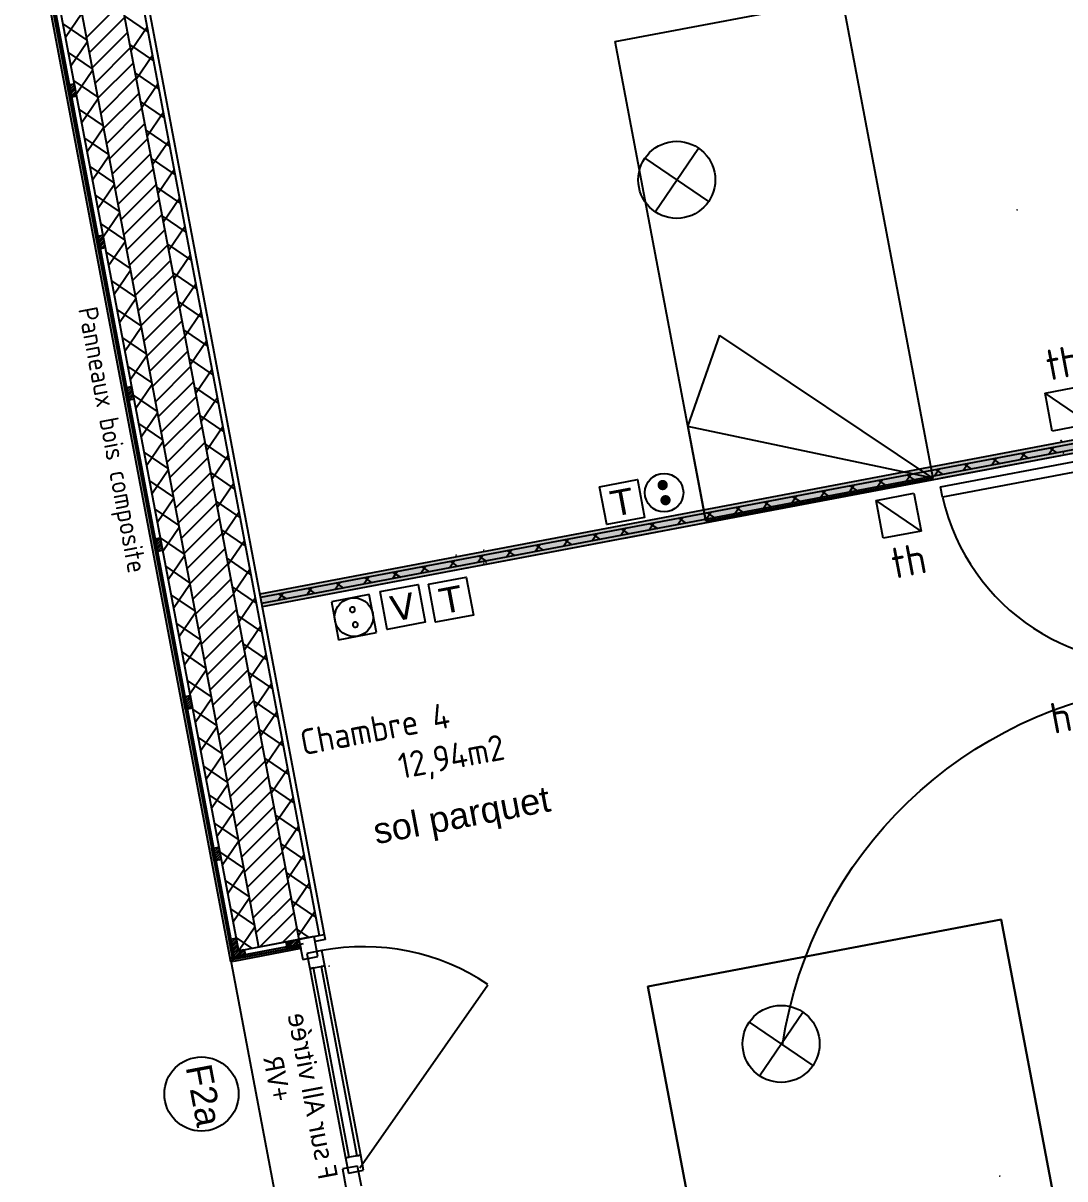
# Model space of a CAD drawing. Header units: centimetres. Extents: x 209280 to 319866, y -365283 to -277503.
# Drawn here: x 298779 to 302836, y -302644 to -298144 of the extents above; entities that cross this region are included whole.
import ezdxf

# ---------------------------------------------------------------- set-up
doc = ezdxf.new("R2010")
doc.units = ezdxf.units.CM
doc.layers.get('0').update_dxf_attribs({"color": 252})
for name, color, linetype, lineweight in [('0-PROJET-BOIS', 7, 'Continuous', 5), ('0-PROJET-DESSINS CRÉES', 7, 'Continuous', 9), ('0-PROJET-MENUISERIES EXT', 7, 'Continuous', 5), ('0-PROJET-MENUISERIES INT', 7, 'Continuous', 5), ('0-PROJET-MUR BETON', 7, 'Continuous', 35), ('0-PROJET-TEXTE', 7, 'Continuous', 5), ('prlm-ELEC-CFA', 1, 'Continuous', 25), ('prlm-ELEC-CFO', 1, 'Continuous', 25)]:
    doc.layers.add(name, color=color, linetype=linetype, lineweight=lineweight)
doc.styles.add('Helvetica', font='arial.ttf')
doc.styles.add('Lucida Grande', font='')
doc.styles.get("Standard").update_dxf_attribs({"font": 'isocp.shx', "height": 100})
doc.styles.get('Lucida Grande').set_extended_font_data('Lucida Grande')

# ---------------------------------------------------------------- blocks, each defined once
blk = doc.blocks.new('xi.TEL')
at = {"layer": 'prlm-ELEC-CFA', "color": 0, "linetype": 'ByBlock', "lineweight": -2, "flags": 128}
blk.add_lwpolyline([(-7.5, 7.5), (7.5, 7.5), (7.5, -7.5), (-7.5, -7.5)], close=True, dxfattribs=at)
at = {"layer": 'prlm-ELEC-CFA', "color": 0, "linetype": 'ByBlock', "insert": (0, 0), "char_height": 10, "width": 11.36, "attachment_point": 5}
blk.add_mtext('{\\fVerdana|b0|i0|c0|p34;T}', dxfattribs=at)
blk = doc.blocks.new('xi.TV')
at = {"layer": 'prlm-ELEC-CFA', "color": 0, "linetype": 'ByBlock', "lineweight": -2, "flags": 128}
blk.add_lwpolyline([(-7.5, 7.5), (7.5, 7.5), (7.5, -7.5), (-7.5, -7.5)], close=True, dxfattribs=at)
at = {"layer": 'prlm-ELEC-CFA', "color": 0, "linetype": 'ByBlock', "insert": (0, 0), "char_height": 10, "width": 11.36, "attachment_point": 5}
blk.add_mtext('{\\fVerdana|b0|i0|c0|p34;V}', dxfattribs=at)
blk = doc.blocks.new('xi.PC')
at = {"color": 0, "lineweight": 5}
blk.add_wipeout([(-7.5, -7.5), (7.5, -7.5), (7.5, 7.5), (-7.5, 7.5)], dxfattribs=at).dxf.layer = 'prlm-ELEC-CFO'
at = {"layer": 'prlm-ELEC-CFO', "color": 0, "linetype": 'ByBlock', "lineweight": 5, "const_width": 2}
for points in [[(-4, 0, 1), (-2, 0, 1)], [(2, 0, 1), (4, 0, 1)]]:
    blk.add_lwpolyline(points, format="xyb", close=True, dxfattribs=at)
at = {"layer": 'prlm-ELEC-CFO', "color": 0, "linetype": 'ByBlock', "lineweight": -2}
blk.add_circle((0, 0), 7.5, dxfattribs=at)

msp = doc.modelspace()

# ---------------------------------------------------------------- hatches: boundary and pattern name
at = {"layer": '0-PROJET-BOIS', "lineweight": 25}
for points in [[(298778.884, -297527.412), (298788.709, -297525.551), (299597.614, -301796.912), (299587.788, -301798.773)], [(299598.023, -301796.835), (299596.163, -301787.009), (299858.09, -301737.406), (299859.951, -301747.231)]]:
    msp.add_hatch(color=256, dxfattribs=at).paths.add_polyline_path(points)

# ---------------------------------------------------------------- linework, layer by layer
at = {"lineweight": 25}
for p, q in [((299403.247, -298798.213), (299403.296, -298798.204)), ((302650.872, -298870.291), (302650.863, -298870.242)), ((302650.872, -298870.291), (302650.881, -298870.341)), ((299421.826, -298896.319), (299421.777, -298896.329)), ((299068.113, -298963.305), (299068.162, -298963.296)), ((302821.169, -299769.532), (302821.159, -299769.483)), ((302821.169, -299769.532), (302821.178, -299769.581)), ((302830.472, -299818.659), (302830.463, -299818.61)), ((302830.472, -299818.659), (302830.482, -299818.708)), ((300465.485, -300215.648), (300465.475, -300215.599)), ((300573.189, -300195.251), (300573.198, -300195.3)), ((300572.894, -300246.196), (300572.904, -300246.245)), ((300582.492, -300244.378), (300582.483, -300244.329)), ((299771.669, -300743.635), (299771.718, -300743.626)), ((299970.51, -301815.2), (299970.559, -301815.191)), ((302582.458, -302633.634), (302582.507, -302633.625))]:
    msp.add_line(p, q, dxfattribs=at)
for centre in [(299403.247, -298798.213), (302650.872, -298870.291), (302650.872, -298870.291), (299421.826, -298896.319), (299068.113, -298963.305), (302821.169, -299769.532), (302821.169, -299769.532), (302830.472, -299818.659), (302830.472, -299818.659), (300465.485, -300215.648), (300573.189, -300195.251), (300572.894, -300246.196), (300582.492, -300244.378), (299771.669, -300743.635), (299970.51, -301815.2), (302582.458, -302633.634)]:
    msp.add_circle(centre, 0.025, dxfattribs=at)
at = {"layer": '0-PROJET-BOIS', "lineweight": 25}
for p, q in [((299587.788, -301798.773), (298778.884, -297527.412)), ((298788.709, -297525.551), (299597.614, -301796.912)), ((299596.628, -301789.466), (298790.57, -297535.376)), ((298822.122, -297556.881), (299617.258, -301755.534)), ((298951.404, -298384.648), (298977.932, -298379.624)), ((298960.708, -298433.775), (298951.404, -298384.648)), ((298952.57, -298390.803), (298960.435, -298382.938)), ((298954.162, -298399.211), (298972.771, -298380.602)), ((298955.754, -298407.619), (298978.859, -298384.514)), ((298977.932, -298379.624), (298987.236, -298428.751)), ((298957.346, -298416.026), (298980.451, -298392.922)), ((298958.939, -298424.434), (298982.043, -298401.33)), ((298960.531, -298432.842), (298983.635, -298409.737)), ((298987.236, -298428.751), (298960.708, -298433.775)), ((298971.675, -298431.698), (298985.228, -298418.145)), ((298984.011, -298429.362), (298986.82, -298426.553)), ((299063.047, -298974.17), (299089.575, -298969.146)), ((299072.35, -299023.297), (299063.047, -298974.17)), ((299064.027, -298979.346), (299070.641, -298972.732)), ((299065.619, -298987.754), (299082.977, -298970.395)), ((299067.211, -298996.161), (299090.316, -298973.057)), ((299089.575, -298969.146), (299098.879, -299018.273)), ((299068.804, -299004.569), (299091.908, -298981.465)), ((299070.396, -299012.977), (299093.5, -298989.872)), ((299071.988, -299021.385), (299095.093, -298998.28)), ((299098.879, -299018.273), (299072.35, -299023.297)), ((299081.881, -299021.492), (299096.685, -299006.688)), ((299094.217, -299019.156), (299098.277, -299015.096)), ((299174.69, -299563.692), (299201.218, -299558.668)), ((299177.077, -299576.296), (299193.184, -299560.189)), ((299201.218, -299558.668), (299210.522, -299607.794)), ((299183.993, -299612.818), (299174.69, -299563.692)), ((299175.484, -299567.888), (299180.847, -299562.525)), ((299178.669, -299584.704), (299201.773, -299561.599)), ((299180.261, -299593.112), (299203.366, -299570.007)), ((299181.853, -299601.519), (299204.958, -299578.415)), ((299183.446, -299609.927), (299206.55, -299586.823)), ((299192.087, -299611.286), (299208.142, -299595.23)), ((299204.423, -299608.949), (299209.735, -299603.638)), ((299210.522, -299607.794), (299183.993, -299612.818)), ((299286.332, -300153.213), (299312.861, -300148.189)), ((299295.636, -300202.34), (299286.332, -300153.213)), ((299286.942, -300156.431), (299291.054, -300152.319)), ((299288.534, -300164.839), (299303.39, -300149.983)), ((299290.126, -300173.247), (299313.231, -300150.142)), ((299291.719, -300181.654), (299314.823, -300158.55)), ((299293.311, -300190.062), (299316.415, -300166.958)), ((299294.903, -300198.47), (299318.007, -300175.365)), ((299302.294, -300201.079), (299319.6, -300183.773)), ((299312.861, -300148.189), (299322.164, -300197.316)), ((299322.164, -300197.316), (299295.636, -300202.34)), ((299314.63, -300198.743), (299321.192, -300192.181)), ((299402.619, -300767.257), (299429.148, -300762.233)), ((299411.923, -300816.384), (299402.619, -300767.257)), ((299403.176, -300770.197), (299406.933, -300766.44)), ((299404.768, -300778.605), (299419.269, -300764.104)), ((299406.36, -300787.012), (299429.465, -300763.908)), ((299407.953, -300795.42), (299431.057, -300772.316)), ((299429.148, -300762.233), (299438.451, -300811.36)), ((299409.545, -300803.828), (299432.649, -300780.724)), ((299411.137, -300812.236), (299434.242, -300789.131)), ((299438.451, -300811.36), (299411.923, -300816.384)), ((299418.173, -300815.2), (299435.834, -300797.539)), ((299430.509, -300812.864), (299437.426, -300805.947)), ((299514.262, -301356.778), (299540.79, -301351.755)), ((299523.566, -301405.905), (299514.262, -301356.778)), ((299514.633, -301358.74), (299517.139, -301356.234)), ((299516.226, -301367.147), (299529.476, -301353.897)), ((299517.818, -301375.555), (299540.922, -301352.451)), ((299519.41, -301383.963), (299542.514, -301360.858)), ((299540.79, -301351.755), (299550.094, -301400.881)), ((299521.002, -301392.371), (299544.107, -301369.266)), ((299522.595, -301400.778), (299545.699, -301377.674)), ((299550.094, -301400.881), (299523.566, -301405.905)), ((299528.379, -301404.994), (299547.291, -301386.082)), ((299540.716, -301402.657), (299548.883, -301394.489)), ((299581.426, -301711.431), (299607.954, -301706.408)), ((299590.729, -301760.558), (299581.426, -301711.431)), ((299581.508, -301711.865), (299582.062, -301711.311)), ((299583.1, -301720.273), (299594.398, -301708.975)), ((299584.692, -301728.681), (299606.734, -301706.639)), ((299586.285, -301737.088), (299609.389, -301713.984)), ((299607.954, -301706.408), (299617.258, -301755.534)), ((299617.258, -301755.534), (299853.066, -301710.877)), ((299803.94, -301720.181), (299853.066, -301710.877)), ((299808.963, -301746.709), (299803.94, -301720.181)), ((299805.413, -301727.96), (299815.354, -301718.019)), ((299807.005, -301736.368), (299827.69, -301715.683)), ((299808.597, -301744.776), (299840.026, -301713.347)), ((299818.463, -301744.91), (299852.362, -301711.011)), ((299830.799, -301742.574), (299854.568, -301718.805)), ((299853.066, -301710.877), (299858.09, -301737.406)), ((299853.066, -301710.877), (299858.555, -301739.862)), ((299587.877, -301745.496), (299610.981, -301722.392)), ((299589.469, -301753.904), (299612.573, -301730.8)), ((299590.729, -301760.558), (299639.856, -301751.255)), ((299617.258, -301755.534), (299590.729, -301760.558)), ((299595.753, -301787.087), (299590.729, -301760.558)), ((299591.061, -301762.312), (299593.302, -301760.071)), ((299592.654, -301770.719), (299605.638, -301757.735)), ((299593.302, -301760.071), (299614.166, -301739.207)), ((299594.246, -301779.127), (299617.974, -301755.399)), ((299596.163, -301787.009), (299858.09, -301737.406)), ((299596.411, -301786.962), (299630.311, -301753.062)), ((299858.555, -301739.862), (299596.628, -301789.466)), ((299859.951, -301747.231), (299598.023, -301796.835)), ((299605.638, -301757.735), (299615.758, -301747.615)), ((299608.747, -301784.626), (299640.216, -301753.157)), ((299621.083, -301782.29), (299641.808, -301761.565)), ((299639.856, -301751.255), (299644.88, -301777.783)), ((299858.09, -301737.406), (299808.963, -301746.709)), ((299843.135, -301740.238), (299856.16, -301727.213)), ((299855.471, -301737.902), (299857.752, -301735.621)), ((299858.09, -301737.406), (299859.951, -301747.231)), ((299597.614, -301796.912), (299587.788, -301798.773)), ((299644.88, -301777.783), (299595.753, -301787.087)), ((299598.023, -301796.835), (299596.163, -301787.009)), ((299633.419, -301779.954), (299643.401, -301769.972))]:
    msp.add_line(p, q, dxfattribs=at)
at = {"layer": '0-PROJET-DESSINS CRÉES', "lineweight": 25}
for p, q in [((301084.142, -298215.628), (301968.425, -298048.164)), ((301968.425, -298048.164), (302321.96, -299914.983)), ((301437.678, -300082.447), (301084.142, -298215.628)), ((301367.759, -299713.86), (301492.003, -299359.142)), ((302321.96, -299914.983), (301491.717, -299359.771)), ((303204.451, -299704.078), (299700.467, -300367.658)), ((303206.87, -299716.851), (299702.886, -300380.431)), ((303206.87, -299716.851), (299702.886, -300380.431)), ((303211.336, -299740.432), (299707.351, -300404.012)), ((303211.336, -299740.432), (299707.351, -300404.012)), ((302321.96, -299914.983), (301367.759, -299713.86)), ((301367.759, -299713.86), (301437.867, -300083.111)), ((303213.755, -299753.205), (299709.77, -300416.785)), ((303161.458, -299763.109), (302355.397, -299915.759)), ((302681.574, -299816.331), (302662.459, -299844.377)), ((302666.234, -299819.236), (302694.281, -299838.351)), ((302792.735, -299795.279), (302773.62, -299823.326)), ((302777.395, -299798.184), (302805.442, -299817.3)), ((302459.251, -299858.434), (302440.136, -299886.481)), ((302443.911, -299861.339), (302471.958, -299880.454)), ((302570.413, -299837.382), (302551.298, -299865.429)), ((302555.073, -299840.288), (302583.119, -299859.403)), ((302321.96, -299914.983), (301437.678, -300082.447)), ((302236.929, -299900.537), (302217.814, -299928.584)), ((302221.589, -299903.442), (302249.635, -299922.557)), ((302348.09, -299879.486), (302328.975, -299907.532)), ((302332.75, -299882.391), (302360.797, -299901.506)), ((302142.126, -299956.148), (301111.963, -300151.239)), ((301903.445, -299963.692), (301884.33, -299991.738)), ((302014.606, -299942.64), (301995.491, -299970.687)), ((301999.266, -299945.545), (302027.313, -299964.661)), ((302125.768, -299921.589), (302106.652, -299949.635)), ((302110.428, -299924.494), (302138.474, -299943.609)), ((302306.27, -299925.063), (302191.253, -299946.845)), ((301681.122, -300005.795), (301662.007, -300033.842)), ((301665.782, -300008.7), (301693.829, -300027.815)), ((301792.284, -299984.743), (301773.169, -300012.79)), ((301776.944, -299987.649), (301804.99, -300006.764)), ((301888.105, -299966.597), (301916.152, -299985.712)), ((301458.8, -300047.898), (301439.685, -300075.945)), ((301443.46, -300050.803), (301471.506, -300069.918)), ((301569.961, -300026.847), (301550.846, -300054.893)), ((301554.621, -300029.752), (301582.668, -300048.867)), ((301236.477, -300090.001), (301217.362, -300118.048)), ((301221.137, -300092.906), (301249.184, -300112.022)), ((301347.639, -300068.95), (301328.523, -300096.996)), ((301332.299, -300071.855), (301360.345, -300090.97)), ((301014.155, -300132.104), (300995.04, -300160.151)), ((300998.815, -300135.01), (301026.861, -300154.125)), ((301125.316, -300111.053), (301106.201, -300139.099)), ((301109.976, -300113.958), (301138.023, -300133.073)), ((301062.837, -300160.543), (299709.77, -300416.785)), ((300791.832, -300174.208), (300772.717, -300202.254)), ((300776.492, -300177.113), (300804.539, -300196.228)), ((300902.994, -300153.156), (300883.878, -300181.203)), ((300887.653, -300156.061), (300915.7, -300175.176)), ((300569.51, -300216.311), (300550.394, -300244.357)), ((300554.17, -300219.216), (300582.216, -300238.331)), ((300680.671, -300195.259), (300661.556, -300223.306)), ((300665.331, -300198.164), (300693.377, -300217.279)), ((300236.026, -300279.465), (300216.911, -300307.512)), ((300347.187, -300258.414), (300328.072, -300286.46)), ((300331.847, -300261.319), (300359.894, -300280.434)), ((300458.348, -300237.362), (300439.233, -300265.409)), ((300443.008, -300240.267), (300471.055, -300259.383)), ((300013.703, -300321.569), (299994.588, -300349.615)), ((299998.363, -300324.474), (300026.41, -300343.589)), ((300124.865, -300300.517), (300105.749, -300328.564)), ((300109.524, -300303.422), (300137.571, -300322.537)), ((300220.686, -300282.371), (300248.732, -300301.486)), ((299791.381, -300363.672), (299772.265, -300391.718)), ((299776.041, -300366.577), (299804.087, -300385.692)), ((299902.542, -300342.62), (299883.427, -300370.667)), ((299887.202, -300345.525), (299915.248, -300364.64)), ((302588.007, -301633.814), (301212.456, -301894.314)), ((301212.456, -301894.314), (302588.007, -301633.814)), ((302588.007, -301633.814), (302941.542, -303500.633)), ((302941.542, -303500.633), (302588.007, -301633.814)), ((299955.041, -301711.921), (299915.74, -301719.364)), ((299951.32, -301692.27), (299955.041, -301711.921)), ((299601.328, -301778.907), (299597.607, -301759.256)), ((299853.84, -301731.086), (299601.328, -301778.907)), ((301212.456, -301894.314), (301565.992, -303761.133)), ((301565.992, -303761.133), (301212.456, -301894.314))]:
    msp.add_line(p, q, dxfattribs=at)
msp.add_solid([(303204.451, -299704.078), (303213.755, -299753.205), (299700.467, -300367.658), (299709.77, -300416.785)], dxfattribs=at)
at = {"layer": '0-PROJET-MENUISERIES EXT', "lineweight": 25}
for p, q in [((299912.019, -301699.713), (299853.066, -301710.877)), ((299853.066, -301710.877), (299867.952, -301789.48)), ((299926.904, -301778.316), (299912.019, -301699.713)), ((299586.59, -301781.698), (299871.526, -301727.737)), ((299942.834, -301754.944), (299883.881, -301766.108)), ((299883.881, -301766.108), (299895.046, -301825.06)), ((299953.998, -301813.896), (299942.834, -301754.944)), ((299763.358, -302715.107), (299586.59, -301781.698)), ((299867.952, -301789.48), (299926.904, -301778.316)), ((299895.046, -301825.06), (299953.998, -301813.896)), ((299909.784, -301822.269), (299895.046, -301825.06)), ((299895.046, -301825.06), (300034.599, -302561.962)), ((300049.337, -302559.171), (299909.784, -301822.269)), ((299953.998, -301813.896), (299939.26, -301816.687)), ((299939.26, -301816.687), (300078.813, -302553.589)), ((300093.551, -302550.798), (299953.998, -301813.896)), ((300090.175, -302601.174), (300588.193, -301887.817)), ((300093.551, -302550.798), (300034.599, -302561.962)), ((300034.599, -302561.962), (300049.337, -302559.171)), ((300034.599, -302561.962), (300045.764, -302620.914)), ((300078.813, -302553.589), (300093.551, -302550.798)), ((300104.716, -302609.75), (300093.551, -302550.798)), ((300081.344, -302593.821), (300022.391, -302604.985)), ((300022.391, -302604.985), (300037.277, -302683.588)), ((300045.764, -302620.914), (300104.716, -302609.75)), ((300096.229, -302672.424), (300081.344, -302593.821))]:
    msp.add_line(p, q, dxfattribs=at)
msp.add_arc((300104.716, -302609.75), 870, 56.189898, 100.723607, dxfattribs=at)
at = {"layer": '0-PROJET-MENUISERIES INT', "lineweight": 25}
for p, q in [((302352.05, -299949.742), (303167.555, -299795.302)), ((303174.998, -299834.603), (302359.493, -299989.044)), ((302359.493, -299989.044), (302352.05, -299949.742))]:
    msp.add_line(p, q, dxfattribs=at)
msp.add_arc((303169.417, -299805.132), 830.542, 192.793385, 280.723693, dxfattribs=at)
at = {"layer": '0-PROJET-MUR BETON', "lineweight": 25}
for p, q in [((298798.75, -297540.952), (299597.607, -301759.256)), ((298798.75, -297540.952), (299597.607, -301759.256)), ((298822.122, -297556.881), (299617.258, -301755.534)), ((298915.611, -297620.598), (299695.861, -301740.649)), ((299102.588, -297748.033), (299853.066, -301710.877)), ((299102.588, -297748.033), (299853.066, -301710.877)), ((299196.077, -297811.75), (299931.669, -301695.992)), ((299219.449, -297827.679), (299951.32, -301692.27)), ((299219.449, -297827.679), (299951.32, -301692.27)), ((299025.339, -298200.013), (299162.255, -298063.098)), ((298943.617, -298198.424), (299007.334, -298104.935)), ((299172.18, -298115.51), (299265.669, -298179.228)), ((298933.818, -298146.681), (299027.306, -298210.399)), ((299036.529, -298259.101), (299173.445, -298122.186)), ((299197.923, -298251.442), (299261.64, -298157.953)), ((299047.72, -298318.189), (299184.635, -298181.274)), ((298964.668, -298309.585), (299028.385, -298216.097)), ((299058.91, -298377.277), (299195.825, -298240.362)), ((299193.232, -298226.672), (299286.721, -298290.389)), ((298954.869, -298257.843), (299048.358, -298321.56)), ((299070.1, -298436.365), (299207.015, -298299.45)), ((299218.975, -298362.603), (299282.692, -298269.115)), ((298985.72, -298420.747), (299049.437, -298327.258)), ((299214.284, -298337.833), (299307.772, -298401.55)), ((298975.921, -298369.004), (299069.409, -298432.721)), ((299081.29, -298495.454), (299218.205, -298358.538)), ((299240.026, -298473.765), (299303.743, -298380.276)), ((299092.48, -298554.542), (299229.395, -298417.627)), ((298996.972, -298480.165), (299090.461, -298543.883)), ((299006.771, -298531.908), (299070.489, -298438.419)), ((299103.67, -298613.63), (299240.585, -298476.715)), ((299235.335, -298448.994), (299328.824, -298512.711)), ((299261.078, -298584.926), (299324.795, -298491.437)), ((299027.823, -298643.069), (299091.54, -298549.581)), ((299114.86, -298672.718), (299251.775, -298535.803)), ((299256.387, -298560.156), (299349.875, -298623.873)), ((299018.024, -298591.327), (299111.513, -298655.044)), ((299126.05, -298731.806), (299262.965, -298594.891)), ((299282.129, -298696.087), (299345.846, -298602.599)), ((299048.875, -298754.23), (299112.592, -298660.742)), ((299137.24, -298790.894), (299274.155, -298653.979)), ((299039.076, -298702.488), (299132.564, -298766.205)), ((299277.438, -298671.317), (299370.927, -298735.034)), ((299148.43, -298849.982), (299285.345, -298713.067)), ((299303.181, -298807.248), (299366.898, -298713.76)), ((299069.926, -298865.392), (299133.643, -298771.903)), ((299159.62, -298909.071), (299296.535, -298772.156)), ((299298.49, -298782.478), (299391.978, -298846.195)), ((299060.127, -298813.649), (299153.616, -298877.366)), ((299170.81, -298968.159), (299307.725, -298831.244)), ((299324.232, -298918.41), (299387.95, -298824.921)), ((299090.978, -298976.553), (299154.695, -298883.064)), ((299081.179, -298924.81), (299174.667, -298988.528)), ((299182, -299027.247), (299318.915, -298890.332)), ((299319.541, -298893.639), (299413.03, -298957.357)), ((299193.19, -299086.335), (299330.105, -298949.42)), ((299345.284, -299029.571), (299409.001, -298936.082)), ((299112.029, -299087.714), (299175.746, -298994.226)), ((299204.38, -299145.423), (299341.295, -299008.508)), ((299340.593, -299004.801), (299434.082, -299068.518)), ((299102.23, -299035.972), (299195.719, -299099.689)), ((299366.336, -299140.732), (299430.053, -299047.244)), ((299133.081, -299198.876), (299196.798, -299105.387)), ((299215.57, -299204.511), (299352.485, -299067.596)), ((299123.282, -299147.133), (299216.771, -299210.85)), ((299226.76, -299263.6), (299363.675, -299126.684)), ((299361.645, -299115.962), (299455.133, -299179.679)), ((299237.95, -299322.688), (299374.865, -299185.773)), ((299387.387, -299251.894), (299451.104, -299158.405)), ((299154.132, -299310.037), (299217.85, -299216.548)), ((299249.14, -299381.776), (299386.055, -299244.861)), ((299382.696, -299227.123), (299476.185, -299290.84)), ((299144.334, -299258.294), (299237.822, -299322.012)), ((299408.439, -299363.055), (299472.156, -299269.566)), ((299175.184, -299421.198), (299238.901, -299327.71)), ((299260.33, -299440.864), (299397.245, -299303.949)), ((299165.385, -299369.456), (299258.874, -299433.173)), ((299271.52, -299499.952), (299408.435, -299363.037)), ((299403.748, -299338.285), (299497.236, -299402.002)), ((299429.49, -299474.216), (299493.208, -299380.728)), ((299282.71, -299559.04), (299419.625, -299422.125)), ((299196.236, -299532.359), (299259.953, -299438.871)), ((299424.799, -299449.446), (299518.288, -299513.163)), ((299186.437, -299480.617), (299279.925, -299544.334)), ((299293.9, -299618.129), (299430.815, -299481.213)), ((299450.542, -299585.377), (299514.259, -299491.889)), ((299217.287, -299643.521), (299281.004, -299550.032)), ((299305.09, -299677.217), (299442.006, -299540.302)), ((299445.851, -299560.607), (299539.34, -299624.324)), ((299207.488, -299591.778), (299300.977, -299655.495)), ((299316.28, -299736.305), (299453.196, -299599.39)), ((299471.594, -299696.539), (299535.311, -299603.05)), ((299238.339, -299754.682), (299302.056, -299661.193)), ((299327.471, -299795.393), (299464.386, -299658.478)), ((299466.903, -299671.768), (299560.391, -299735.486)), ((299228.54, -299702.939), (299322.028, -299766.657)), ((299338.661, -299854.481), (299475.576, -299717.566)), ((299492.645, -299807.7), (299556.362, -299714.211)), ((299259.39, -299865.843), (299323.108, -299772.355)), ((299349.851, -299913.569), (299486.766, -299776.654)), ((299487.954, -299782.93), (299581.443, -299846.647)), ((299249.591, -299814.101), (299343.08, -299877.818)), ((299513.697, -299918.861), (299577.414, -299825.373)), ((299361.041, -299972.657), (299497.956, -299835.742)), ((299280.442, -299977.005), (299344.159, -299883.516)), ((299372.231, -300031.746), (299509.146, -299894.831)), ((299509.006, -299894.091), (299602.494, -299957.808)), ((299270.643, -299925.262), (299364.132, -299988.979)), ((299383.421, -300090.834), (299520.336, -299953.919)), ((299534.748, -300030.023), (299598.465, -299936.534)), ((299301.494, -300088.166), (299365.211, -299994.677)), ((299530.057, -300005.252), (299623.546, -300068.969)), ((299291.695, -300036.423), (299385.183, -300100.14)), ((299394.611, -300149.922), (299531.526, -300013.007)), ((299555.8, -300141.184), (299619.517, -300047.695)), ((299405.801, -300209.01), (299542.716, -300072.095)), ((299322.545, -300199.327), (299386.262, -300105.839)), ((299416.991, -300268.098), (299553.906, -300131.183)), ((299551.109, -300116.414), (299644.597, -300180.131)), ((299312.746, -300147.585), (299406.235, -300211.302)), ((299428.181, -300327.186), (299565.096, -300190.271)), ((299576.851, -300252.345), (299640.569, -300158.857)), ((299343.597, -300310.488), (299407.314, -300217)), ((299572.16, -300227.575), (299665.649, -300291.292)), ((299333.798, -300258.746), (299427.286, -300322.463)), ((299439.371, -300386.275), (299576.286, -300249.359)), ((299597.903, -300363.506), (299661.62, -300270.018)), ((299450.561, -300445.363), (299587.476, -300308.448)), ((299354.849, -300369.907), (299448.338, -300433.624)), ((299364.648, -300421.65), (299428.365, -300328.161)), ((299461.751, -300504.451), (299598.666, -300367.536)), ((299593.212, -300338.736), (299686.701, -300402.453)), ((299618.955, -300474.668), (299682.672, -300381.179)), ((299385.7, -300532.811), (299449.417, -300439.322)), ((299472.941, -300563.539), (299609.856, -300426.624)), ((299614.264, -300449.897), (299707.752, -300513.615)), ((299375.901, -300481.068), (299469.39, -300544.786)), ((299484.131, -300622.627), (299621.046, -300485.712)), ((299640.006, -300585.829), (299703.723, -300492.34)), ((299406.751, -300643.972), (299470.469, -300550.484)), ((299495.321, -300681.715), (299632.236, -300544.8)), ((299396.953, -300592.23), (299490.441, -300655.947)), ((299635.315, -300561.059), (299728.804, -300624.776)), ((299506.511, -300740.804), (299643.426, -300603.888)), ((299661.058, -300696.99), (299724.775, -300603.502)), ((299427.803, -300755.134), (299491.52, -300661.645)), ((299517.701, -300799.892), (299654.616, -300662.977)), ((299656.367, -300672.22), (299749.855, -300735.937)), ((299418.004, -300703.391), (299511.493, -300767.108)), ((299528.891, -300858.98), (299665.806, -300722.065)), ((299682.109, -300808.152), (299745.827, -300714.663)), ((299448.855, -300866.295), (299512.572, -300772.806)), ((299439.056, -300814.552), (299532.544, -300878.269)), ((299540.081, -300918.068), (299676.996, -300781.153)), ((299677.418, -300783.381), (299770.907, -300847.098)), ((299551.271, -300977.156), (299688.186, -300840.241)), ((299703.161, -300919.313), (299766.878, -300825.824)), ((299469.906, -300977.456), (299533.623, -300883.968)), ((299562.461, -301036.244), (299699.376, -300899.329)), ((299698.47, -300894.543), (299791.959, -300958.26)), ((299460.107, -300925.714), (299553.596, -300989.431)), ((299724.212, -301030.474), (299787.93, -300936.986)), ((299490.958, -301088.617), (299554.675, -300995.129)), ((299573.651, -301095.332), (299710.566, -300958.417)), ((299481.159, -301036.875), (299574.647, -301100.592)), ((299584.841, -301154.421), (299721.757, -301017.506)), ((299719.522, -301005.704), (299813.01, -301069.421)), ((299596.031, -301213.509), (299732.947, -301076.594)), ((299745.264, -301141.635), (299808.981, -301048.147)), ((299512.009, -301199.779), (299575.727, -301106.29)), ((299607.222, -301272.597), (299744.137, -301135.682)), ((299740.573, -301116.865), (299834.062, -301180.582)), ((299502.21, -301148.036), (299595.699, -301211.753)), ((299766.316, -301252.797), (299830.033, -301159.308)), ((299533.061, -301310.94), (299596.778, -301217.451)), ((299618.412, -301331.685), (299755.327, -301194.77)), ((299523.262, -301259.197), (299616.751, -301322.915)), ((299629.602, -301390.773), (299766.517, -301253.858)), ((299761.625, -301228.026), (299855.113, -301291.744)), ((299787.367, -301363.958), (299851.084, -301270.469)), ((299640.792, -301449.861), (299777.707, -301312.946)), ((299554.113, -301422.101), (299617.83, -301328.613)), ((299782.676, -301339.188), (299876.165, -301402.905)), ((299544.314, -301370.359), (299637.802, -301434.076)), ((299651.982, -301508.95), (299788.897, -301372.034)), ((299808.419, -301475.119), (299872.136, -301381.631)), ((299575.164, -301533.263), (299638.881, -301439.774)), ((299663.172, -301568.038), (299800.087, -301431.123)), ((299803.728, -301450.349), (299897.216, -301514.066)), ((299565.365, -301481.52), (299658.854, -301545.237)), ((299674.362, -301627.126), (299811.277, -301490.211)), ((299829.47, -301586.281), (299893.188, -301492.792)), ((299596.216, -301644.424), (299659.933, -301550.935)), ((299685.552, -301686.214), (299822.467, -301549.299)), ((299824.779, -301561.51), (299918.268, -301625.227)), ((299586.417, -301592.681), (299679.905, -301656.398)), ((299702.688, -301739.356), (299833.657, -301608.387)), ((299850.522, -301697.442), (299914.239, -301603.953)), ((299617.308, -301755.525), (299680.984, -301662.096)), ((299789.385, -301722.937), (299844.847, -301667.475)), ((299845.831, -301672.672), (299891.272, -301703.642)), ((299597.607, -301759.256), (299951.32, -301692.27)), ((299607.468, -301703.843), (299668.95, -301745.745))]:
    msp.add_line(p, q, dxfattribs=at)
at = {"layer": '0-PROJET-TEXTE', "lineweight": 25}
msp.add_circle((299473.68, -302313.328), 144.471, dxfattribs=at)
at = {"layer": 'prlm-ELEC-CFO', "lineweight": 25}
for p, q in [((301240.019, -298877.976), (301408.975, -298630.077)), ((301200.547, -298669.548), (301448.446, -298838.504)), ((302759.392, -299584.569), (302906.773, -299556.658)), ((302934.683, -299704.038), (302759.392, -299584.569)), ((302787.303, -299731.949), (302759.392, -299584.569)), ((302934.683, -299704.038), (302787.303, -299731.949)), ((302100.806, -300002.155), (302248.187, -299974.244)), ((302276.097, -300121.625), (302100.806, -300002.155)), ((302128.717, -300149.535), (302100.806, -300002.155)), ((302248.187, -299974.244), (302276.097, -300121.625)), ((302276.097, -300121.625), (302128.717, -300149.535)), ((300126.956, -300369.048), (299979.575, -300396.958)), ((300154.866, -300516.428), (300126.956, -300369.048)), ((299979.575, -300396.958), (300007.486, -300544.339)), ((300007.486, -300544.339), (300154.866, -300516.428)), ((301607.04, -302033.554), (301854.939, -302202.51)), ((301646.511, -302241.981), (301815.467, -301994.083))]:
    msp.add_line(p, q, dxfattribs=at)
for centre, radius in [((301324.497, -298754.026), 150), ((300067.221, -300456.693), 75), ((301730.989, -302118.032), 150)]:
    msp.add_circle(centre, radius, dxfattribs=at)
for centre, start, end in [((300061.639, -300427.217), 100.723601, 280.723601), ((300061.639, -300427.217), 280.723601, 100.723601), ((300072.803, -300486.169), 100.723601, 280.723601), ((300072.803, -300486.169), 280.723601, 100.723601)]:
    msp.add_arc(centre, 10, start, end, dxfattribs=at)
at = {"layer": 'prlm-ELEC-CFO', "lineweight": 25, "extrusion": (0, 0, -1)}
msp.add_arc((-303374.425, -302369.387), 1656.511, 8.610194, 83.489437, dxfattribs=at)

# ---------------------------------------------------------------- block references
at = {"layer": 'prlm-ELEC-CFA'}
for name, p, xscale, yscale, zscale, rotation in [('xi.TEL', (301111.868, -300008.685), 9.999999999999996, 9.999999999999996, 9.999999999999996, 10.72360141140043), ('xi.TEL', (300445.01, -300388.57), 9.999999999999998, 9.999999999999998, 9.999999999999998, 10.72360141139873), ('xi.TV', (300257.131, -300416.977), 9.999999999999996, 9.999999999999996, 9.999999999999996, 10.72360141139966)]:
    msp.add_blockref(name, p, dxfattribs=dict(at, xscale=xscale, yscale=yscale, zscale=zscale, rotation=rotation))

# ---------------------------------------------------------------- texts
at = {"layer": '0-PROJET-MENUISERIES EXT', "lineweight": 25, "extrusion": (0, 0, -1), "style": 'Lucida Grande'}
for s, height, p in [('F sur All vitrée', 76.20551, (-299931.188, -302651.623)), ('+VR', 76.2055, (-299747.254, -302348.516))]:
    msp.add_text(s, height=height, rotation=79.276393, dxfattribs=at).set_placement(p)
at = {"layer": '0-PROJET-TEXTE', "lineweight": 25}
for s, height, rotation, p in [('Panneaux bois composite', 75.51649, 280.723601, (298992.893, -299256.636)), ('Chambre 4', 100, 10.723601, (299869.442, -300995.285)), ('12,94m2', 100, 10.723601, (300250.893, -301087.159))]:
    msp.add_text(s, height=height, rotation=rotation, dxfattribs=at).set_placement(p)
at = {"layer": '0-PROJET-TEXTE', "lineweight": 25, "style": 'Helvetica'}
for s, rotation, p in [('sol parquet', 10.723601, (300153.57, -301341.044)), ('F2a', 280.723601, (299411.577, -302207.98))]:
    msp.add_text(s, height=100.8724, rotation=rotation, dxfattribs=at).set_placement(p)
at = {"layer": 'prlm-ELEC-CFO', "lineweight": 25}
for s, p in [('th', (302775.007, -299536.587)), ('th', (302172.667, -300307.796)), ('hd', (302792.51, -300912.072))]:
    msp.add_text(s, height=120, rotation=10.723601, dxfattribs=at).set_placement(p)

# ---------------------------------------------------------------- next in the draw order: block references
at = {"layer": 'prlm-ELEC-CFO', "xscale": 9.999999999999998, "yscale": 9.999999999999998, "zscale": 9.999999999999998, "rotation": 280.723601411399}
msp.add_blockref('xi.PC', (301275.261, -299971.891), dxfattribs=at)

doc.saveas('drawing.dxf')
